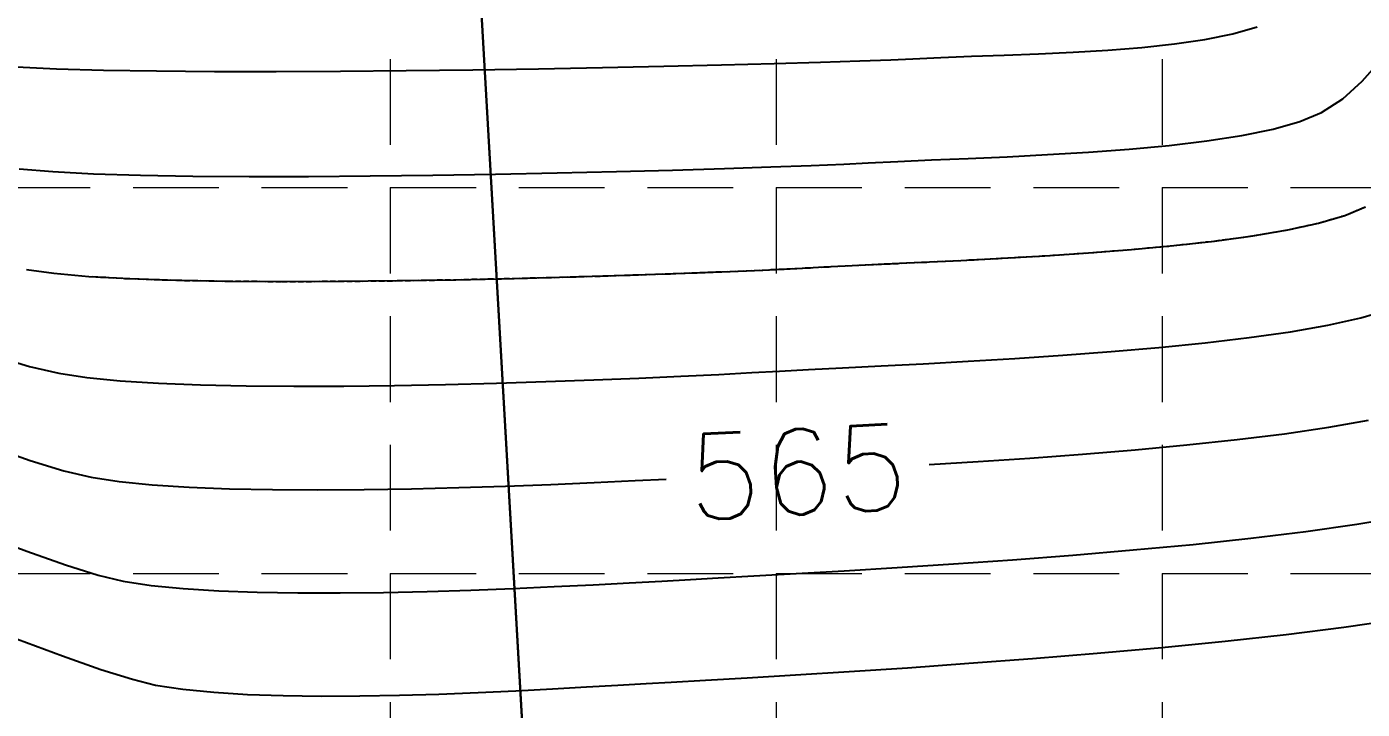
# Model space of a CAD drawing. Header units: inches. Extents: x 2547543 to 2548696, y 7125653 to 7126375.
# Drawn here: x 2548228.6 to 2548290.9, y 7125846 to 7125877.9 of the extents above; entities that cross this region are included whole.
import ezdxf

# ---------------------------------------------------------------- set-up
doc = ezdxf.new("R2010")
doc.units = ezdxf.units.IN
doc.header["$MEASUREMENT"] = 0
doc.linetypes.add('DASHED2', pattern=[0.375, 0.25, -0.125])
doc.linetypes.add('HIDDEN', pattern=[0.375, 0.25, -0.125])
for name, color, linetype in [('CONT-MJR', 6, 'Continuous'), ('CONT-MNR', 14, 'Continuous'), ('GRID', 254, 'HIDDEN'), ('V-100YR-LINE', 2, 'DASHED2'), ('V-AREA', 6, 'Continuous'), ('V-PROP-SUBD-N', 7, 'Continuous')]:
    doc.layers.add(name, color=color, linetype=linetype)
doc.styles.add('L80', font='simplex', dxfattribs={"height": 3.2})

msp = doc.modelspace()

# ---------------------------------------------------------------- linework, layer by layer
at = {"layer": 'CONT-MJR', "color": 35, "extrusion": (0.173529676374252, -0.9848286406362518, 0), "elevation": -6575546.399366915}
msp.add_lwpolyline([(3746176.386276868, 565), (3746178.271857156, 565)], dxfattribs=at)
at = {"layer": 'CONT-MJR', "color": 35, "extrusion": (0.1443093864552417, -0.9895326174416444, 0), "elevation": -6683528.029631864}
msp.add_lwpolyline([(3549941.728929274, 565), (3549943.808632866, 565)], dxfattribs=at)
at = {"layer": 'CONT-MJR', "color": 35, "elevation": 565}
for points in [[(2548226.981057455, 7125858.281512257), (2548228.787943345, 7125857.650460432)], [(2548285.083053585, 7125858.623486335), (2548287.301480115, 7125858.897759856)], [(2548272.999958816, 7125857.596561695), (2548275.413809124, 7125857.760141417)], [(2548230.348655058, 7125857.171484407), (2548231.624808006, 7125856.867562801)], [(2548248.77382121, 7125856.384759959), (2548250.951786241, 7125856.454163354)], [(2548250.951786241, 7125856.454163354), (2548253.069602688, 7125856.534147057)], [(2548253.069602688, 7125856.534147057), (2548255.09600171, 7125856.620884889)], [(2548236.193965711, 7125856.404792082), (2548238.076176637, 7125856.33036387)], [(2548238.076176637, 7125856.33036387), (2548240.085852011, 7125856.289473039)], [(2548240.085852011, 7125856.289473039), (2548242.191722995, 7125856.278293412)], [(2548242.191722995, 7125856.278293412), (2548244.362520748, 7125856.292998808)], [(2548244.362520748, 7125856.292998808), (2548246.566976433, 7125856.329763051)]]:
    msp.add_lwpolyline(points, dxfattribs=at)
at = {"layer": 'CONT-MJR', "color": 35, "extrusion": (0.09317732351653417, -0.995649529896085, 0), "elevation": -6857415.374298256}
msp.add_lwpolyline([(3201162.49916952, 565.0000000000005), (3201164.927738213, 565.0000000000005)], dxfattribs=at)
at = {"layer": 'CONT-MJR', "color": 35, "extrusion": (0.1061607723123997, -0.9943489781872533, 0), "elevation": -6815062.328481335}
msp.add_lwpolyline([(3290368.971583263, 565.0000000000005), (3290371.323322435, 565.0000000000005)], dxfattribs=at)
at = {"layer": 'CONT-MJR', "color": 35, "extrusion": (0.07441374546421205, -0.9972274537366024, 0), "elevation": -6916474.271819138}
msp.add_lwpolyline([(3071471.967909804, 565.0000000000005), (3071474.430440995, 565.0000000000005)], dxfattribs=at)
at = {"layer": 'CONT-MJR', "color": 35, "extrusion": (0.08280035285613765, -0.9965661551381821, 0), "elevation": -6890390.545931496}
msp.add_lwpolyline([(3129551.030759327, 565.0000000000009), (3129553.49631369, 565.0000000000009)], dxfattribs=at)
at = {"layer": 'CONT-MJR', "color": 35, "extrusion": (-0.2933902579375748, -0.9559927596730654, 0), "elevation": -7559893.821679746}
msp.add_lwpolyline([(345431.0571692816, 565), (345432.6897252791, 565)], dxfattribs=at)
at = {"layer": 'CONT-MJR', "color": 35, "extrusion": (0.06213478147801307, -0.998067767704518, 0), "elevation": -6953752.398381853}
msp.add_lwpolyline([(2986110.461890062, 565.0000000000009), (2986112.749176392, 565.0000000000009)], dxfattribs=at)
at = {"layer": 'CONT-MJR', "color": 35, "extrusion": (-0.1492002508684509, -0.988807000956603, 0), "elevation": -7426293.956153064}
msp.add_lwpolyline([(1456529.638376133, 565.0000000000009), (1456530.965434446, 565.0000000000009)], dxfattribs=at)
at = {"layer": 'CONT-MJR', "color": 35, "extrusion": (-0.09926854785260013, -0.9950606792589265, 0), "elevation": -7343619.161166871}
msp.add_lwpolyline([(1828272.953420165, 565), (1828274.494507604, 565)], dxfattribs=at)
at = {"layer": 'CONT-MJR', "color": 35, "extrusion": (-0.06472804586851913, -0.9979029412112398, 0), "elevation": -7275855.414237808}
msp.add_lwpolyline([(2081647.905537987, 565.0000000000009), (2081649.632637456, 565.0000000000009)], dxfattribs=at)
at = {"layer": 'CONT-MJR', "color": 35, "extrusion": (0.04704832051222051, -0.9988926146172968, 0), "elevation": -6998074.428920097}
msp.add_lwpolyline([(2880692.78178052, 565.0000000000009), (2880694.68760376, 565.0000000000009)], dxfattribs=at)
at = {"layer": 'CONT-MJR', "color": 35, "extrusion": (0.05066618393259027, -0.9987156441178385, 0), "elevation": -6987594.116713995}
msp.add_lwpolyline([(2906024.097621671, 565.0000000000009), (2906025.54943021, 565.0000000000009)], dxfattribs=at)
at = {"layer": 'CONT-MJR', "color": 35, "extrusion": (0.02491332333836555, -0.9996896149906921, 0), "elevation": -7060159.280110849}
msp.add_lwpolyline([(2724984.392248149, 565.0000000000009), (2724986.599778111, 565.0000000000009)], dxfattribs=at)
at = {"layer": 'CONT-MNR', "color": 35, "extrusion": (0.276319119379911, -0.9610659416840815, 0), "elevation": -6144298.389191362}
msp.add_lwpolyline([(4418086.021516901, 569), (4418087.207572263, 569)], dxfattribs=at)
at = {"layer": 'CONT-MNR', "color": 35, "extrusion": (0.1076620967721088, -0.9941875441377411, 0), "elevation": -6810104.83329678}
msp.add_lwpolyline([(3300655.719160108, 569.0000000000005), (3300657.249044035, 569.0000000000005)], dxfattribs=at)
at = {"layer": 'CONT-MNR', "color": 35}
for points, elevation in [([(2548282.158876919, 7125877.079694026), (2548283.584258308, 7125877.290780351)], 569), ([(2548268.937673063, 7125876.342933846), (2548269.953802717, 7125876.391561482)], 569), ([(2548269.953802717, 7125876.391561482), (2548271.264084513, 7125876.454631704)], 569), ([(2548272.698751362, 7125876.508330139), (2548274.226375379, 7125876.560620731)], 569), ([(2548274.226375379, 7125876.560620731), (2548275.815528676, 7125876.619467421)], 569), ([(2548275.815528676, 7125876.619467421), (2548277.434783365, 7125876.692834155)], 569), ([(2548277.434783365, 7125876.692834155), (2548279.05271156, 7125876.788684871)], 569), ([(2548228.147648196, 7125876.007408991), (2548230.012880469, 7125875.922311046)], 569), ([(2548230.012880469, 7125875.922311046), (2548232.206983052, 7125875.860883085)], 569), ([(2548232.206983052, 7125875.860883085), (2548234.679030715, 7125875.821083489)], 569), ([(2548234.679030715, 7125875.821083489), (2548237.378098229, 7125875.80087064)], 569), ([(2548237.378098229, 7125875.80087064), (2548240.253260363, 7125875.798202923)], 569), ([(2548240.253260363, 7125875.798202923), (2548243.253591888, 7125875.811038716)], 569), ([(2548243.253591888, 7125875.811038716), (2548246.328167574, 7125875.837336402)], 569), ([(2548246.328167574, 7125875.837336402), (2548249.42606219, 7125875.875054366)], 569), ([(2548249.42606219, 7125875.875054366), (2548252.496350508, 7125875.922150986)], 569), ([(2548252.496350508, 7125875.922150986), (2548255.488107298, 7125875.976584648)], 569), ([(2548255.488107298, 7125875.976584648), (2548258.350407328, 7125876.03631373)], 569), ([(2548258.350407328, 7125876.03631373), (2548261.032325371, 7125876.099296617)], 569), ([(2548261.032325371, 7125876.099296617), (2548263.482936196, 7125876.163491691)], 569), ([(2548263.482936196, 7125876.163491691), (2548265.651314573, 7125876.226857332)], 569), ([(2548265.651314573, 7125876.226857332), (2548267.486535272, 7125876.287351922)], 569), ([(2548289.023559835, 7125873.881839971), (2548290.009596969, 7125874.520971936)], 568), ([(2548288.017513825, 7125873.465397105), (2548289.023559835, 7125873.881839971)], 568), ([(2548286.763524855, 7125873.109016759), (2548288.017513825, 7125873.465397105)], 568), ([(2548276.240569862, 7125871.914928115), (2548278.154298721, 7125872.029853156)], 568), ([(2548265.217790841, 7125871.411401542), (2548266.747081588, 7125871.476300222)], 568), ([(2548269.260197668, 7125871.602825238), (2548270.825259909, 7125871.670037063)], 568), ([(2548272.536625796, 7125871.740682917), (2548274.354870667, 7125871.820425651)], 568), ([(2548274.354870667, 7125871.820425651), (2548276.240569862, 7125871.914928115)], 568), ([(2548228.277276231, 7125871.249537655), (2548229.834511502, 7125871.122945101)], 568), ([(2548244.649839678, 7125870.919602931), (2548247.571793892, 7125870.954404308)], 568), ([(2548247.571793892, 7125870.954404308), (2548250.491885138, 7125871.001971768)], 568), ([(2548250.491885138, 7125871.001971768), (2548253.360907712, 7125871.059732762)], 568), ([(2548253.360907712, 7125871.059732762), (2548256.129655908, 7125871.125114741)], 568), ([(2548261.169506354, 7125871.268451462), (2548263.342197194, 7125871.341261106)], 568), ([(2548229.895386076, 7125866.379856529), (2548231.518544348, 7125866.23735988)], 567), ([(2548258.895712853, 7125866.371400305), (2548261.052353117, 7125866.454036831)], 567), ([(2548261.052353117, 7125866.454036831), (2548262.953983097, 7125866.53437668)], 567), ([(2548262.953983097, 7125866.53437668), (2548264.55453093, 7125866.60918019)], 567), ([(2548264.55453093, 7125866.60918019), (2548265.80792475, 7125866.675207705)], 567), ([(2548267.129514598, 7125866.744321722), (2548268.657700179, 7125866.816514738)], 567), ([(2548270.356767936, 7125866.894965946), (2548272.191004316, 7125866.982854541)], 567), ([(2548231.518544348, 7125866.23735988), (2548233.439554705, 7125866.13144245)], 567), ([(2548235.612345282, 7125866.058864578), (2548237.990844217, 7125866.016386606)], 567), ([(2548237.990844217, 7125866.016386606), (2548240.528979645, 7125866.000768878)], 567), ([(2548240.528979645, 7125866.000768878), (2548243.1806797, 7125866.008771732)], 567), ([(2548243.1806797, 7125866.008771732), (2548245.899872521, 7125866.037155516)], 567), ([(2548245.899872521, 7125866.037155516), (2548248.640486242, 7125866.082680568)], 567), ([(2548254.001688931, 7125866.212195847), (2548256.530134169, 7125866.289706757)], 567), ([(2548256.530134169, 7125866.289706757), (2548258.895712853, 7125866.371400305)], 567), ([(2548287.575385089, 7125863.657197319), (2548289.322356684, 7125863.961454496)], 566), ([(2548285.652172569, 7125863.383963067), (2548287.575385089, 7125863.657197319)], 566), ([(2548276.957056732, 7125862.558677091), (2548279.205161205, 7125862.729108752)], 566), ([(2548227.174392003, 7125862.514868748), (2548228.757737089, 7125862.034231234)], 566), ([(2548266.683602091, 7125861.96961612), (2548268.482660074, 7125862.059445038)], 566), ([(2548268.482660074, 7125862.059445038), (2548270.447541704, 7125862.161136685)], 566), ([(2548255.075049947, 7125861.407096589), (2548257.183512515, 7125861.493323569)], 566), ([(2548257.183512515, 7125861.493323569), (2548259.137740823, 7125861.580841931)], 566), ([(2548259.137740823, 7125861.580841931), (2548260.90373143, 7125861.666240224)], 566), ([(2548260.90373143, 7125861.666240224), (2548262.447480892, 7125861.746107002)], 566), ([(2548263.734985767, 7125861.817030817), (2548265.088374931, 7125861.889521017)], 566), ([(2548232.988297292, 7125861.36637118), (2548234.768913129, 7125861.252054736)], 566), ([(2548234.768913129, 7125861.252054736), (2548236.73532913, 7125861.173144151)], 566), ([(2548236.73532913, 7125861.173144151), (2548238.853541852, 7125861.126227974)], 566), ([(2548238.853541852, 7125861.126227974), (2548241.089547853, 7125861.107894758)], 566), ([(2548241.089547853, 7125861.107894758), (2548243.40934369, 7125861.114733056)], 566), ([(2548243.40934369, 7125861.114733056), (2548245.778925923, 7125861.143331422)], 566), ([(2548245.778925923, 7125861.143331422), (2548248.164291106, 7125861.190278405)], 566), ([(2548288.293874044, 7125854.33364885), (2548290.664928571, 7125854.670404885)], 564), ([(2548283.032266707, 7125853.735366516), (2548285.732660033, 7125854.022158974)], 564), ([(2548228.623302913, 7125853.412389312), (2548230.435557939, 7125852.77765116)], 564), ([(2548280.243674232, 7125853.472702734), (2548283.032266707, 7125853.735366516)], 564), ([(2548230.435557939, 7125852.77765116), (2548231.951745125, 7125852.305949234)], 564), ([(2548271.858503581, 7125852.823796052), (2548274.605812502, 7125853.017486243)], 564), ([(2548262.536284758, 7125852.261885048), (2548264.514826601, 7125852.371572816)], 564), ([(2548233.129136132, 7125852.020258175), (2548234.428474728, 7125851.823510563)], 564), ([(2548237.579804339, 7125851.568708315), (2548239.372876581, 7125851.501974531)], 564), ([(2548245.268210435, 7125851.492367651), (2548247.30716281, 7125851.538231602)], 564), ([(2548255.046594152, 7125851.85129664), (2548256.730060521, 7125851.940267338)], 564), ([(2548256.730060521, 7125851.940267338), (2548258.254051532, 7125852.024840662)], 564), ([(2548281.569765786, 7125848.930381741), (2548284.524481715, 7125849.222884297)], 563), ([(2548272.577818192, 7125848.186264474), (2548275.544498487, 7125848.411959633)], 563), ([(2548275.544498487, 7125848.411959633), (2548278.559126198, 7125848.660036121)], 563), ([(2548264.484817159, 7125847.644588942), (2548266.99604199, 7125847.802466931)], 563), ([(2548269.711020847, 7125847.98306284), (2548272.577818192, 7125848.186264474)], 563), ([(2548254.737676766, 7125847.081954057), (2548256.20403331, 7125847.166656454)], 563), ([(2548256.20403331, 7125847.166656454), (2548257.516168816, 7125847.242500151)], 563), ([(2548257.516168816, 7125847.242500151), (2548258.693022181, 7125847.30838448)], 563), ([(2548260.281371717, 7125847.397435519), (2548262.229281889, 7125847.509541074)], 563), ([(2548237.346590328, 7125846.834650779), (2548238.916498231, 7125846.736202876)], 563), ([(2548240.593759462, 7125846.678303055), (2548242.352216586, 7125846.656010637)], 563), ([(2548242.352216586, 7125846.656010637), (2548244.165712166, 7125846.664384945)], 563), ([(2548244.165712166, 7125846.664384945), (2548246.008088765, 7125846.698485302)], 563), ([(2548251.446930311, 7125846.905735874), (2548253.143256621, 7125846.993333637)], 563)]:
    msp.add_lwpolyline(points, dxfattribs=dict(at, elevation=elevation))
at = {"layer": 'CONT-MNR', "color": 35, "extrusion": (0.2002918249795848, -0.9797362833162542, 0), "elevation": -6471080.162580227}
msp.add_lwpolyline([(3923900.854828034, 569), (3923902.18002479, 569)], dxfattribs=at)
at = {"layer": 'CONT-MNR', "color": 35, "extrusion": (0.03740301147207019, -0.9993002625501608, 0), "elevation": -7025577.192688973}
msp.add_lwpolyline([(2813017.382029828, 569), (2813018.81770127, 569)], dxfattribs=at)
at = {"layer": 'CONT-MNR', "color": 35, "extrusion": (0.07942325508892552, -0.996840983583179, 0), "elevation": -6900973.409683899}
msp.add_lwpolyline([(3106189.327269377, 569.0000000000009), (3106190.917466648, 569.0000000000009)], dxfattribs=at)
at = {"layer": 'CONT-MNR', "color": 35, "extrusion": (0.03827424074872258, -0.9992672728029818, 0), "elevation": -7023121.960721797}
msp.add_lwpolyline([(2819137.806210331, 569), (2819139.258412191, 569)], dxfattribs=at)
at = {"layer": 'CONT-MNR', "color": 35, "extrusion": (0.7516492331216647, -0.6595630601751538, 0), "elevation": -2784543.233804552}
msp.add_lwpolyline([(7036917.303097881, 568), (7036918.605755292, 568)], dxfattribs=at)
at = {"layer": 'CONT-MNR', "color": 35, "extrusion": (-0.6719317253123167, 0.7406130950225046, 0), "elevation": 3565239.080974403}
msp.add_lwpolyline([(-6675398.112258291, 568), (-6675399.347384235, 568)], dxfattribs=at)
at = {"layer": 'CONT-MNR', "color": 35, "extrusion": (0.1533754134195201, -0.9881679930853818, 0), "elevation": -6650715.119156094}
msp.add_lwpolyline([(3611066.008332426, 568.0000000000005), (3611067.659469601, 568.0000000000005)], dxfattribs=at)
at = {"layer": 'CONT-MNR', "color": 35, "extrusion": (0.2022157806513481, -0.9793409917161469, 0), "elevation": -6463355.840218222}
msp.add_lwpolyline([(3936604.186371258, 568.0000000000009), (3936605.679729836, 568.0000000000009)], dxfattribs=at)
at = {"layer": 'CONT-MNR', "color": 35, "extrusion": (0.07392217986761924, -0.9972640128489644, 0), "elevation": -6918001.459464759}
msp.add_lwpolyline([(3068066.091915737, 568), (3068067.999468641, 568)], dxfattribs=at)
at = {"layer": 'CONT-MNR', "color": 35, "extrusion": (0.09290319685229662, -0.9956751458254965, 0), "elevation": -6858310.449122369}
msp.add_lwpolyline([(3199275.422025898, 568.0000000000005), (3199277.281582415, 568.0000000000005)], dxfattribs=at)
at = {"layer": 'CONT-MNR', "color": 35, "extrusion": (0.1184879893002556, -0.9929554856042554, 0), "elevation": -6773733.233848955}
msp.add_lwpolyline([(3374660.785566549, 568), (3374662.55933175, 568)], dxfattribs=at)
at = {"layer": 'CONT-MNR', "color": 35, "extrusion": (0.03737027070569491, -0.999301487473817, 0), "elevation": -7025664.539941959}
msp.add_lwpolyline([(2812779.089369537, 568.0000000000009), (2812780.966274226, 568.0000000000009)], dxfattribs=at)
at = {"layer": 'CONT-MNR', "color": 35, "extrusion": (0.05028493057792671, -0.9987349126553919, 0), "elevation": -6988717.210005215}
msp.add_lwpolyline([(2903366.919562156, 568.0000000000009), (2903368.054780452, 568.0000000000009)], dxfattribs=at)
at = {"layer": 'CONT-MNR', "color": 35, "extrusion": (0.05027992901949735, -0.9987351644644312, 0), "elevation": -6988731.749674781}
msp.add_lwpolyline([(2903333.055994504, 568.0000000000009), (2903334.437075278, 568.0000000000009)], dxfattribs=at)
at = {"layer": 'CONT-MNR', "color": 35, "extrusion": (0.04124526408329789, -0.9991490520391335, 0), "elevation": -7014703.820926442}
msp.add_lwpolyline([(2840010.838251788, 568.0000000000009), (2840012.551075198, 568.0000000000009)], dxfattribs=at)
at = {"layer": 'CONT-MNR', "color": 35, "extrusion": (-0.05037181633697562, -0.9987305342878599, 0), "elevation": -7245184.039093807}
msp.add_lwpolyline([(2186051.872663988, 568), (2186053.774891033, 568)], dxfattribs=at)
at = {"layer": 'CONT-MNR', "color": 35, "extrusion": (-0.03081600153484891, -0.999525074247467, 0), "elevation": -7201013.080502531}
msp.add_lwpolyline([(2327430.660940618, 568.0000000000009), (2327432.855166203, 568.0000000000009)], dxfattribs=at)
at = {"layer": 'CONT-MNR', "color": 35, "extrusion": (-0.01722453627042241, -0.9998516466707794, 0), "elevation": -7168705.960538644}
msp.add_lwpolyline([(2425116.065720032, 568.0000000000009), (2425118.503430717, 568.0000000000009)], dxfattribs=at)
at = {"layer": 'CONT-MNR', "color": 35, "extrusion": (-0.007192039101163792, -0.9999741369523352, 0), "elevation": -7144013.636356639}
msp.add_lwpolyline([(2496920.91742905, 568.0000000000009), (2496923.549806024, 568.0000000000009)], dxfattribs=at)
at = {"layer": 'CONT-MNR', "color": 35, "extrusion": (0.000558507220675349, -0.9999998440348301, 0), "elevation": -7124446.57732103}
msp.add_lwpolyline([(2552218.450079096, 568), (2552221.228142567, 568)], dxfattribs=at)
at = {"layer": 'CONT-MNR', "color": 35, "extrusion": (0.00677041044000141, -0.9999770805085855, 0), "elevation": -7108454.936084615}
msp.add_lwpolyline([(2596428.441559122, 568.0000000000009), (2596431.316236486, 568.0000000000009)], dxfattribs=at)
at = {"layer": 'CONT-MNR', "color": 35, "extrusion": (0.02687963408177909, -0.9996386773587893, 0), "elevation": -7054800.194227086}
msp.add_lwpolyline([(2738876.19537766, 568), (2738878.815592518, 568)], dxfattribs=at)
at = {"layer": 'CONT-MNR', "color": 35, "extrusion": (0.03010567183775683, -0.9995467215309135, 0), "elevation": -7045924.149905938}
msp.add_lwpolyline([(2761632.817870683, 568.0000000000009), (2761635.239550709, 568.0000000000009)], dxfattribs=at)
at = {"layer": 'CONT-MNR', "color": 35, "extrusion": (0.2805760823597042, -0.9598317883919456, 0), "elevation": -6124646.407149008}
msp.add_lwpolyline([(4445277.011389483, 567.0000000000009), (4445278.284192828, 567.0000000000009)], dxfattribs=at)
at = {"layer": 'CONT-MNR', "color": 35, "extrusion": (0.3845023251393669, -0.9231240230664678, 0), "elevation": -5598237.460498722}
msp.add_lwpolyline([(5092301.048876466, 567), (5092302.093152866, 567)], dxfattribs=at)
at = {"layer": 'CONT-MNR', "color": 35, "extrusion": (0.1680399561087623, -0.9857801850062545, 0), "elevation": -6596325.766324958}
msp.add_lwpolyline([(3709480.230291887, 567.0000000000009), (3709481.883700449, 567.0000000000009)], dxfattribs=at)
at = {"layer": 'CONT-MNR', "color": 35, "extrusion": (0.2137561021923925, -0.9768870603992641, 0), "elevation": -6416456.649532388}
msp.add_lwpolyline([(4012586.886991475, 567), (4012588.364791816, 567)], dxfattribs=at)
at = {"layer": 'CONT-MNR', "color": 35, "extrusion": (0.09217362968832794, -0.9957429497566523, 0), "elevation": -6860648.084119787}
msp.add_lwpolyline([(3194249.080116392, 567), (3194251.06293352, 567)], dxfattribs=at)
at = {"layer": 'CONT-MNR', "color": 35, "extrusion": (0.1107895406693352, -0.9938438899939356, 0), "elevation": -6799677.042075593}
msp.add_lwpolyline([(3322066.241160548, 567.0000000000009), (3322068.148163741, 567.0000000000009)], dxfattribs=at)
at = {"layer": 'CONT-MNR', "color": 35, "extrusion": (0.1352120181732415, -0.9908166884653887, 0), "elevation": -6715870.194399176}
msp.add_lwpolyline([(3488385.326989366, 567.0000000000009), (3488387.12392843, 567.0000000000009)], dxfattribs=at)
at = {"layer": 'CONT-MNR', "color": 35, "extrusion": (0.05190574474823062, -0.9986519882632446, 0), "elevation": -6983991.264631813}
msp.add_lwpolyline([(2914710.522904288, 567.0000000000009), (2914712.459205894, 567.0000000000009)], dxfattribs=at)
at = {"layer": 'CONT-MNR', "color": 35, "extrusion": (0.05812676426696026, -0.9983092102529423, 0), "elevation": -6965695.811022494}
msp.add_lwpolyline([(2958169.125085179, 567), (2958171.125901101, 567)], dxfattribs=at)
at = {"layer": 'CONT-MNR', "color": 35, "extrusion": (0.06663926362162051, -0.9977771337047008, 0), "elevation": -6940212.105354554}
msp.add_lwpolyline([(3017474.187876579, 567.0000000000009), (3017476.217849859, 567.0000000000009)], dxfattribs=at)
at = {"layer": 'CONT-MNR', "color": 35, "extrusion": (0.0777852214839535, -0.9969701396324228, 0), "elevation": -6906058.571800885}
msp.add_lwpolyline([(3094844.389538017, 567.0000000000009), (3094846.413445502, 567.0000000000009)], dxfattribs=at)
at = {"layer": 'CONT-MNR', "color": 35, "extrusion": (-0.1410935316970958, -0.9899962703531971, 0), "elevation": -7414119.894609347}
msp.add_lwpolyline([(1517323.146338426, 567), (1517324.438499177, 567)], dxfattribs=at)
at = {"layer": 'CONT-MNR', "color": 35, "extrusion": (0.0522247507306124, -0.9986353565797306, 0), "elevation": -6983059.861521457}
msp.add_lwpolyline([(2916934.944609169, 567.0000000000009), (2916936.26800498, 567.0000000000009)], dxfattribs=at)
at = {"layer": 'CONT-MNR', "color": 35, "extrusion": (0.04612394872617329, -0.9989357243356077, 0), "elevation": -7000746.716965943}
msp.add_lwpolyline([(2874229.71305592, 567), (2874231.413933882, 567)], dxfattribs=at)
at = {"layer": 'CONT-MNR', "color": 35, "extrusion": (-0.03338444900652043, -0.9994425839259258, 0), "elevation": -7206965.428438609}
msp.add_lwpolyline([(2308919.898782572, 567), (2308922.072784974, 567)], dxfattribs=at)
at = {"layer": 'CONT-MNR', "color": 35, "extrusion": (0.02187527899804514, -0.9997607074539175, 0), "elevation": -7068417.266075574}
msp.add_lwpolyline([(2703519.172242355, 567), (2703521.888855177, 567)], dxfattribs=at)
at = {"layer": 'CONT-MNR', "color": 35, "extrusion": (0.02648683210753575, -0.9996491623189144, 0), "elevation": -7055871.013908146}
msp.add_lwpolyline([(2736098.953979049, 567), (2736101.600147355, 567)], dxfattribs=at)
at = {"layer": 'CONT-MNR', "color": 35, "extrusion": (0.2794608337188238, -0.96015709257245, 0), "elevation": -6129801.66034385}
msp.add_lwpolyline([(4438159.516370349, 566.0000000000009), (4438160.849973183, 566.0000000000009)], dxfattribs=at)
at = {"layer": 'CONT-MNR', "color": 35, "extrusion": (0.2149893164460587, -0.9766164005452992, 0), "elevation": -6411380.633290905}
msp.add_lwpolyline([(4020685.76770871, 566.0000000000005), (4020687.337130947, 566.0000000000005)], dxfattribs=at)
at = {"layer": 'CONT-MNR', "color": 35, "extrusion": (0.1177046175135666, -0.9930486508807035, 0), "elevation": -6776384.03180045}
msp.add_lwpolyline([(3369316.577135514, 566.0000000000009), (3369318.653011926, 566.0000000000009)], dxfattribs=at)
at = {"layer": 'CONT-MNR', "color": 35, "extrusion": (0.08643265230579605, -0.9962576958876581, 0), "elevation": -6878941.053195836}
msp.add_lwpolyline([(3154649.985056224, 566.0000000000009), (3154652.217302213, 566.0000000000009)], dxfattribs=at)
at = {"layer": 'CONT-MNR', "color": 35, "extrusion": (0.1001452864344312, -0.9949728245560105, 0), "elevation": -6834841.58532064}
msp.add_lwpolyline([(3249092.3546499, 566), (3249094.527244761, 566)], dxfattribs=at)
at = {"layer": 'CONT-MNR', "color": 35, "extrusion": (-0.2281716592890365, -0.9736209189912098, 0), "elevation": -7519321.926273702}
msp.add_lwpolyline([(855089.0606925231, 566.0000000000009), (855090.4603571806, 566.0000000000009)], dxfattribs=at)
at = {"layer": 'CONT-MNR', "color": 35, "extrusion": (0.05519522040928714, -0.9984755818967084, 0), "elevation": -6974347.018842152}
msp.add_lwpolyline([(2937699.350529528, 566.0000000000009), (2937701.446422648, 566.0000000000009)], dxfattribs=at)
at = {"layer": 'CONT-MNR', "color": 35, "extrusion": (0.06028118726377667, -0.9981814356428743, 0), "elevation": -6959290.543472222}
msp.add_lwpolyline([(2973193.780950751, 566.0000000000009), (2973195.967434414, 566.0000000000009)], dxfattribs=at)
at = {"layer": 'CONT-MNR', "color": 35, "extrusion": (0.06700774418879821, -0.9977524553809571, 0), "elevation": -6939092.574166637}
msp.add_lwpolyline([(3020035.327007893, 566.0000000000009), (3020037.566350439, 566.0000000000009)], dxfattribs=at)
at = {"layer": 'CONT-MNR', "color": 35, "extrusion": (-0.147831072672479, -0.9890126257801285, 0), "elevation": -7424274.797693988}
msp.add_lwpolyline([(1466807.981523216, 566.0000000000009), (1466809.303048491, 566.0000000000009)], dxfattribs=at)
at = {"layer": 'CONT-MNR', "color": 35, "extrusion": (-0.09764275292476116, -0.9952215295105278, 0), "elevation": -7340627.132190946}
msp.add_lwpolyline([(1840266.043083396, 566.0000000000009), (1840267.611389732, 566.0000000000009)], dxfattribs=at)
at = {"layer": 'CONT-MNR', "color": 35, "extrusion": (0.03655490066355073, -0.9993316462703851, 0), "elevation": -7027947.599914598}
msp.add_lwpolyline([(2807034.864961236, 566), (2807037.095145174, 566)], dxfattribs=at)
at = {"layer": 'CONT-MNR', "color": 35, "extrusion": (0.05500286030573898, -0.9984861968791494, 0), "elevation": -6974912.870935844}
msp.add_lwpolyline([(2936347.658014283, 566.0000000000009), (2936348.947471141, 566.0000000000009)], dxfattribs=at)
at = {"layer": 'CONT-MNR', "color": 35, "extrusion": (0.05014604627534516, -0.9987418956081451, 0), "elevation": -6989111.392338563}
msp.add_lwpolyline([(2902392.904939275, 566), (2902394.502175926, 566)], dxfattribs=at)
at = {"layer": 'CONT-MNR', "color": 35, "extrusion": (0.02613402431552184, -0.9996584480576732, 0), "elevation": -7056831.359060549}
msp.add_lwpolyline([(2733605.234796832, 566), (2733607.602750304, 566)], dxfattribs=at)
at = {"layer": 'CONT-MNR', "color": 35, "extrusion": (0.03169568276494134, -0.9994975656268824, 0), "elevation": -7041512.434081423}
msp.add_lwpolyline([(2772829.240453023, 566), (2772831.556537465, 566)], dxfattribs=at)
at = {"layer": 'CONT-MNR', "color": 35, "extrusion": (0.1678228411113338, -0.9858171706768553, 0), "elevation": -6597128.510467196}
msp.add_lwpolyline([(3708029.869495941, 564), (3708032.03005364, 564)], dxfattribs=at)
at = {"layer": 'CONT-MNR', "color": 35, "extrusion": (-0.3512036319124018, -0.9362991022806432, 0), "elevation": -7566877.300450692}
msp.add_lwpolyline([(-116723.6326289354, 564), (-116721.4265021519, 564)], dxfattribs=at)
at = {"layer": 'CONT-MNR', "color": 35, "extrusion": (0.1207284915175264, -0.9926855651896539, 0), "elevation": -6766081.734986169}
msp.add_lwpolyline([(3389940.069659708, 564), (3389942.649745588, 564)], dxfattribs=at)
at = {"layer": 'CONT-MNR', "color": 35, "extrusion": (0.08431294049964355, -0.9964393248283127, 0), "elevation": -6885627.622604077}
msp.add_lwpolyline([(3140005.469424035, 564), (3140008.305333243, 564)], dxfattribs=at)
at = {"layer": 'CONT-MNR', "color": 35, "extrusion": (0.06515888641564804, -0.9978749017392273, 0), "elevation": -6944667.129769252}
msp.add_lwpolyline([(3007166.527977758, 564), (3007169.165169451, 564)], dxfattribs=at)
at = {"layer": 'CONT-MNR', "color": 35, "extrusion": (0.0766263858748555, -0.9970598763302824, 0), "elevation": -6909637.055102522}
msp.add_lwpolyline([(3086810.726332417, 564.0000000000009), (3086813.546674846, 564.0000000000009)], dxfattribs=at)
at = {"layer": 'CONT-MNR', "color": 35, "extrusion": (-0.2358049974291004, -0.9718003926668592, 0), "elevation": -7525791.897837524}
msp.add_lwpolyline([(796061.2266276411, 564.0000000000005), (796062.4381840641, 564.0000000000005)], dxfattribs=at)
at = {"layer": 'CONT-MNR', "color": 35, "extrusion": (0.05671245806250028, -0.9983905533910611, 0), "elevation": -6969865.357098165}
msp.add_lwpolyline([(2948281.552564207, 564), (2948282.88977264, 564)], dxfattribs=at)
at = {"layer": 'CONT-MNR', "color": 35, "extrusion": (0.05510534531328787, -0.9984805460888577, 0), "elevation": -6974601.972226766}
msp.add_lwpolyline([(2937060.16676775, 564.0000000000009), (2937061.457005511, 564.0000000000009)], dxfattribs=at)
at = {"layer": 'CONT-MNR', "color": 35, "extrusion": (0.0542385856793216, -0.9985280045264163, 0), "elevation": -6977148.883702441}
msp.add_lwpolyline([(2931005.992465136, 564), (2931007.653810284, 564)], dxfattribs=at)
at = {"layer": 'CONT-MNR', "color": 35, "extrusion": (0.05768017045847963, -0.9983351130436516, 0), "elevation": -6967004.301318027}
msp.add_lwpolyline([(2955042.321928822, 564), (2955044.572880264, 564)], dxfattribs=at)
at = {"layer": 'CONT-MNR', "color": 35, "extrusion": (0.06096487915552416, -0.998139911790703, 0), "elevation": -6957243.011985797}
msp.add_lwpolyline([(2977953.497700702, 564), (2977955.967179867, 564)], dxfattribs=at)
at = {"layer": 'CONT-MNR', "color": 35, "extrusion": (-0.09932725007754475, -0.9950548212998281, 0), "elevation": -7343722.331185676}
msp.add_lwpolyline([(1827841.687766628, 564), (1827843.188564205, 564)], dxfattribs=at)
at = {"layer": 'CONT-MNR', "color": 35, "extrusion": (-0.06364339247697708, -0.9979727043331504, 0), "elevation": -7273583.845116532}
msp.add_lwpolyline([(2089556.519358976, 564.0000000000009), (2089558.180680712, 564.0000000000009)], dxfattribs=at)
at = {"layer": 'CONT-MNR', "color": 35, "extrusion": (-0.01689044322793914, -0.9998573462887412, 0), "elevation": -7167875.865270668}
msp.add_lwpolyline([(2427517.066828039, 564), (2427518.965830292, 564)], dxfattribs=at)
at = {"layer": 'CONT-MNR', "color": 35, "extrusion": (-0.0008890264043093108, -0.9999996048159483, 0), "elevation": -7128114.107651696}
msp.add_lwpolyline([(2541905.194473697, 564.0000000000005), (2541907.169405557, 564.0000000000005)], dxfattribs=at)
at = {"layer": 'CONT-MNR', "color": 35, "extrusion": (0.01198124390472351, -0.9999282223212302, 0), "elevation": -7094808.867200786}
msp.add_lwpolyline([(2633436.904022501, 564), (2633438.925839043, 564)], dxfattribs=at)
at = {"layer": 'CONT-MNR', "color": 35, "extrusion": (0.03114989531164166, -0.9995147242647674, 0), "elevation": -7043015.898540938}
msp.add_lwpolyline([(2768980.233999488, 564.0000000000009), (2768982.261757455, 564.0000000000009)], dxfattribs=at)
at = {"layer": 'CONT-MNR', "color": 35, "extrusion": (0.03831951867795672, -0.9992655375265825, 0), "elevation": -7022970.242855805}
msp.add_lwpolyline([(2819436.943964112, 564.0000000000009), (2819438.93055932, 564.0000000000009)], dxfattribs=at)
at = {"layer": 'CONT-MNR', "color": 35, "extrusion": (0.04423304732883394, -0.9990212397762147, 0), "elevation": -7006160.256136561}
msp.add_lwpolyline([(2860955.326551622, 564.0000000000005), (2860957.242465771, 564.0000000000005)], dxfattribs=at)
at = {"layer": 'CONT-MNR', "color": 35, "extrusion": (0.04903351134640012, -0.9987971339391412, 0), "elevation": -6992330.513209315}
msp.add_lwpolyline([(2894593.559021169, 564.0000000000009), (2894595.374687512, 564.0000000000009)], dxfattribs=at)
at = {"layer": 'CONT-MNR', "color": 35, "extrusion": (0.1432553758973903, -0.9896857568321864, 0), "elevation": -6687295.875322826}
msp.add_lwpolyline([(3542822.677351538, 563.0000000000009), (3542825.178480522, 563.0000000000009)], dxfattribs=at)
at = {"layer": 'CONT-MNR', "color": 35, "extrusion": (0.1242518236291768, -0.9922507164647573, 0), "elevation": -6753999.955916551}
msp.add_lwpolyline([(3413939.769901671, 563.0000000000009), (3413942.477949099, 563.0000000000009)], dxfattribs=at)
at = {"layer": 'CONT-MNR', "color": 35, "extrusion": (-0.3501751666825397, -0.9366842331537643, 0), "elevation": -7566996.936785988}
msp.add_lwpolyline([(-108410.3019293249, 563.0000000000005), (-108408.0673873117, 563.0000000000005)], dxfattribs=at)
at = {"layer": 'CONT-MNR', "color": 35, "extrusion": (0.109821021176113, -0.9939513787443709, 0), "elevation": -6802892.451084485}
msp.add_lwpolyline([(3315438.954945709, 563), (3315441.81912679, 563)], dxfattribs=at)
at = {"layer": 'CONT-MNR', "color": 35, "extrusion": (-0.3317824214652887, -0.9433559374947663, 0), "elevation": -7567669.540989291}
msp.add_lwpolyline([(39656.88825550582, 563.0000000000005), (39658.79770807875, 563.0000000000005)], dxfattribs=at)
at = {"layer": 'CONT-MNR', "color": 35, "extrusion": (0.08943687902382838, -0.9959924922761603, 0), "elevation": -6869381.685280528}
msp.add_lwpolyline([(3175379.977667765, 563), (3175383.000421061, 563)], dxfattribs=at)
at = {"layer": 'CONT-MNR', "color": 35, "extrusion": (0.3008591797683923, 0.9536685765763128, 0), "elevation": 7562356.241818318}
msp.add_lwpolyline([(-286292.1125079873, 563.0000000000009), (-286293.6478510927, 563.0000000000009)], dxfattribs=at)
at = {"layer": 'CONT-MNR', "color": 35, "extrusion": (0.06637167332246752, -0.9977949694102369, 0), "elevation": -6941002.345484771}
msp.add_lwpolyline([(3015602.431855791, 563), (3015605.152834489, 563)], dxfattribs=at)
at = {"layer": 'CONT-MNR', "color": 35, "extrusion": (-0.2401935060816996, -0.970725027820021, 0), "elevation": -7529307.606137149}
msp.add_lwpolyline([(762051.8047571061, 563), (762052.9191874529, 563)], dxfattribs=at)
at = {"layer": 'CONT-MNR', "color": 35, "extrusion": (-0.1505034993662386, -0.9886094763244568, 0), "elevation": -7428198.271564336}
msp.add_lwpolyline([(1446743.971062417, 563.0000000000009), (1446745.262501519, 563.0000000000009)], dxfattribs=at)
at = {"layer": 'CONT-MNR', "color": 35, "extrusion": (0.05549594252433189, -0.9984589127066451, 0), "elevation": -6973447.731102205}
msp.add_lwpolyline([(2939781.657896523, 563.0000000000005), (2939783.254777601, 563.0000000000005)], dxfattribs=at)
at = {"layer": 'CONT-MNR', "color": 35, "extrusion": (0.05597723230020786, -0.9984320454913338, 0), "elevation": -6972029.835148909}
msp.add_lwpolyline([(2943148.349432459, 563.0000000000009), (2943149.940276367, 563.0000000000009)], dxfattribs=at)
at = {"layer": 'CONT-MNR', "color": 35, "extrusion": (0.05976694423250287, -0.9982123583572331, 0), "elevation": -6960807.201245729}
msp.add_lwpolyline([(2969596.980316196, 563.0000000000009), (2969599.239890776, 563.0000000000009)], dxfattribs=at)
at = {"layer": 'CONT-MNR', "color": 35, "extrusion": (-0.09970738405818085, -0.9950168026542439, 0), "elevation": -7344415.413405964}
msp.add_lwpolyline([(1825037.986335312, 563), (1825039.429926145, 563)], dxfattribs=at)
at = {"layer": 'CONT-MNR', "color": 35, "extrusion": (-0.03449990541865427, -0.9994047010726456, 0), "elevation": -7209518.728887649}
msp.add_lwpolyline([(2300880.91417777, 563.0000000000009), (2300882.592438068, 563.0000000000009)], dxfattribs=at)
at = {"layer": 'CONT-MNR', "color": 35, "extrusion": (0.02973359372873208, -0.9995578589576368, 0), "elevation": -7046927.557672943}
msp.add_lwpolyline([(2758996.35464854, 563.0000000000009), (2758998.200564879, 563.0000000000009)], dxfattribs=at)
at = {"layer": 'CONT-MNR', "color": 35, "extrusion": (0.03879808285441182, -0.9992470709323207, 0), "elevation": -7021614.364876986}
msp.add_lwpolyline([(2822798.39605376, 563.0000000000009), (2822800.219092707, 563.0000000000009)], dxfattribs=at)
at = {"layer": 'CONT-MNR', "color": 35, "extrusion": (0.0460183365231424, -0.9989405951825377, 0), "elevation": -7001031.456565014}
msp.add_lwpolyline([(2873469.664037502, 563), (2873471.437991873, 563)], dxfattribs=at)
at = {"layer": 'GRID', "color": 252, "linetype": 'HIDDEN', "lineweight": 0, "ltscale": 16}
for p, q in [((2548245.583313592, 7126356.376313465), (2548245.583313592, 7125726.296813901)), ((2548263.583313592, 7126356.376313465), (2548263.583313592, 7125726.296813901)), ((2548281.583313592, 7126356.376313465), (2548281.583313592, 7125726.296813901)), ((2547561.583313602, 7125870.376313471), (2548677.583313586, 7125870.376313471)), ((2547561.583313602, 7125852.376313472), (2548677.583313586, 7125852.376313472))]:
    msp.add_line(p, q, dxfattribs=at)
at = {"layer": 'V-100YR-LINE', "color": 5}
for p, q in [((2548288.888983265, 7125868.72310145, 567), (2548290.110660374, 7125869.080219625, 567)), ((2548290.110660374, 7125869.080219625, 567), (2548291.074657004, 7125869.481746329, 567)), ((2548285.815441836, 7125868.129373907, 567), (2548287.445339235, 7125868.407212609, 567)), ((2548287.445339235, 7125868.407212609, 567), (2548288.888983265, 7125868.72310145, 567)), ((2548280.165364975, 7125867.49236669, 567), (2548282.139741151, 7125867.675130142, 567)), ((2548282.139741151, 7125867.675130142, 567), (2548284.035004623, 7125867.88640615, 567)), ((2548284.035004623, 7125867.88640615, 567), (2548285.815441836, 7125868.129373907, 567)), ((2548272.191004316, 7125866.982854541, 567), (2548274.124695765, 7125867.083359718, 567)), ((2548274.124695765, 7125867.083359718, 567), (2548276.122128727, 7125867.199660674, 567)), ((2548276.122128727, 7125867.199660674, 567), (2548278.147589649, 7125867.334936598, 567)), ((2548278.147589649, 7125867.334936598, 567), (2548280.165364975, 7125867.49236669, 567)), ((2548258.895712853, 7125866.371400305, 567), (2548261.052353117, 7125866.454036831, 567)), ((2548261.052353117, 7125866.454036831, 567), (2548262.953983097, 7125866.53437668, 567)), ((2548262.953983097, 7125866.53437668, 567), (2548264.55453093, 7125866.60918019, 567)), ((2548264.55453093, 7125866.60918019, 567), (2548265.80792475, 7125866.675207705, 567)), ((2548265.80792475, 7125866.675207705, 567), (2548267.129514598, 7125866.744321722, 567)), ((2548267.129514598, 7125866.744321722, 567), (2548268.657700179, 7125866.816514738, 567)), ((2548268.657700179, 7125866.816514738, 567), (2548270.356767936, 7125866.894965946, 567)), ((2548270.356767936, 7125866.894965946, 567), (2548272.191004316, 7125866.982854541, 567)), ((2548231.689720632, 7125866.227921851, 567), (2548233.439554705, 7125866.13144245, 567)), ((2548233.439554705, 7125866.13144245, 567), (2548235.612345282, 7125866.058864578, 567)), ((2548235.612345282, 7125866.058864578, 567), (2548237.990844217, 7125866.016386606, 567)), ((2548237.990844217, 7125866.016386606, 567), (2548240.528979645, 7125866.000768878, 567)), ((2548240.528979645, 7125866.000768878, 567), (2548243.1806797, 7125866.008771732, 567)), ((2548243.1806797, 7125866.008771732, 567), (2548245.899872521, 7125866.037155516, 567)), ((2548245.899872521, 7125866.037155516, 567), (2548248.640486242, 7125866.082680568, 567)), ((2548248.640486242, 7125866.082680568, 567), (2548251.356449001, 7125866.142107232, 567)), ((2548251.356449001, 7125866.142107232, 567), (2548254.001688931, 7125866.212195847, 567)), ((2548254.001688931, 7125866.212195847, 567), (2548256.530134169, 7125866.289706757, 567)), ((2548256.530134169, 7125866.289706757, 567), (2548258.895712853, 7125866.371400305, 567))]:
    msp.add_line(p, q, dxfattribs=at)
at = {"layer": 'V-AREA', "color": 7}
for p, q in [((2548246.43284959, 7125937.798923051), (2548253.604166746, 7125812.794041495)), ((2548253.604166746, 7125812.794041494), (2548246.43284959, 7125937.798923053))]:
    msp.add_line(p, q, dxfattribs=at)
at = {"layer": 'V-PROP-SUBD-N'}
msp.add_line((2548246.43284959, 7125937.798923052), (2548253.604166746, 7125812.794041494), dxfattribs=at)

# ---------------------------------------------------------------- texts
at = {"layer": 'CONT-MJR', "color": 35, "insert": (2548259.34242727, 7125858.840736439, 565), "char_height": 4, "width": 15.04761904761904, "attachment_point": 1, "rotation": 3.0233823425461597, "style": 'L80'}
msp.add_mtext('\\Fsimplex.shx;\\W1.0000000000;\\T1.0000000000;\\o\\l565', dxfattribs=at)

doc.saveas('drawing.dxf')
